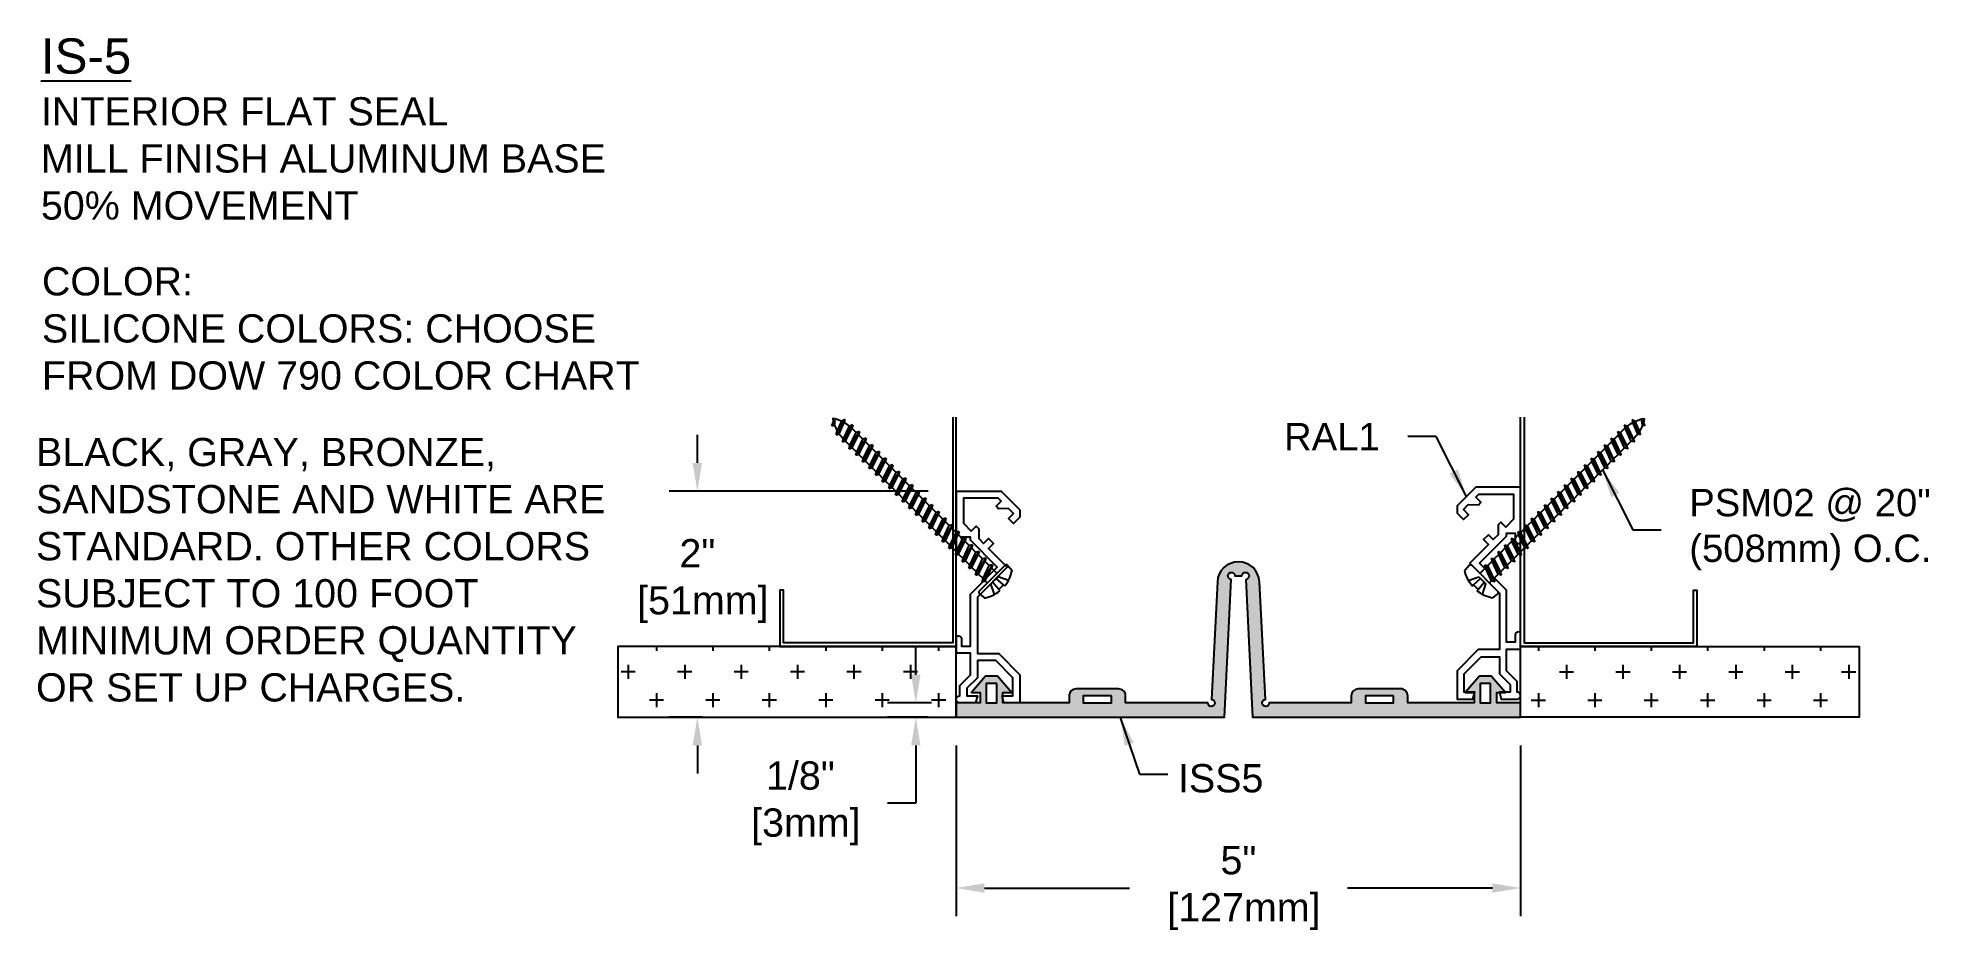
# Model space of a CAD drawing. Header units: inches. Extents: x -5.5 to 11.3, y 3.1 to 11.
import ezdxf

# ---------------------------------------------------------------- set-up
doc = ezdxf.new("R2010")
doc.units = ezdxf.units.IN
doc.header["$MEASUREMENT"] = 0
for name, color, linetype in [('Anchors', 4, 'Continuous'), ('Conditions', 1, 'Continuous'), ('Dimensions', 3, 'Continuous'), ('Fillers', 2, 'Continuous'), ('Metals', 7, 'Continuous'), ('TEXT', 2, 'Continuous')]:
    doc.layers.add(name, color=color, linetype=linetype)
doc.styles.add('ARIAL', font='arial.ttf')
doc.dimstyles.new('Arial', dxfattribs={"dimtxt": 0.25, "dimasz": 0.25, "dimexe": 0.25, "dimexo": 0.25, "dimgap": 0.25, "dimtad": 0, "dimtih": 1, "dimtoh": 1, "dimdec": 4, "dimzin": 3, "dimdsep": 46, "dimlunit": 4, "dimtxsty": 'ARIAL', "dimcen": 0.25, "dimadec": 0, "dimazin": 0, "dimtfac": 1, "dimtdec": 4, "dimtofl": 0, "dimtmove": 0, "dimatfit": 3, "dimfxl": 0, "dimfrac": 2, "dimtolj": 1, "dimtzin": 0, "dimarcsym": 0})

# ---------------------------------------------------------------- blocks, each defined once
blk = doc.blocks.new('A$CB0F2')
blk.add_lwpolyline([(0.029, 0.002, -0.958439), (0.032, 0.064), (0.032, 0.158), (0.125, 0.251), (0.125, 0.442), (0.001, 0.442), (0.001, 0.597), (0.017, 0.597, -0.414214), (0.048, 0.566), (0.048, 0.504), (0.125, 0.504), (0.125, 0.965), (0.364, 1.204), (0.125, 1.444), (0.125, 1.471), (0.048, 1.471), (0.048, 1.409, -0.414214), (0.017, 1.378), (0.001, 1.378), (0.001, 1.877), (0.397, 1.877), (0.564, 1.711), (0.564, 1.647), (0.507, 1.59), (0.463, 1.634), (0.508, 1.679), (0.464, 1.723), (0.375, 1.722), (0.354, 1.744), (0.398, 1.788), (0.371, 1.815), (0.063, 1.815), (0.063, 1.594), (0.133, 1.523), (0.177, 1.567), (0.199, 1.545), (0.199, 1.457), (0.243, 1.414), (0.286, 1.457), (0.33, 1.414), (0.286, 1.37), (0.452, 1.204), (0.187, 0.939), (0.187, 0.439), (0.377, 0.439), (0.564, 0.252), (0.564, 0.002), (0.423, 0.002), (0.407, 0.064), (0.502, 0.064), (0.502, 0.226), (0.351, 0.377), (0.187, 0.377), (0.187, 0.225), (0.094, 0.132), (0.094, 0.064), (0.189, 0.064), (0.172, 0.002), (0.029, 0.002)], format="xyb")
blk = doc.blocks.new('ral1')
blk.add_blockref('A$CB0F2', (-0.029, -0.002))
blk = doc.blocks.new('*D6')
at = {"layer": 'Defpoints', "color": 0}
for p in [(2.63, 4.978), (7.63, 4.978), (2.63, 3.465)]:
    blk.add_point(p, dxfattribs=at)
at = {"layer": 'Dimensions', "color": 0, "lineweight": -2}
for p, q in [((2.63, 4.728), (2.63, 3.215)), ((7.63, 4.728), (7.63, 3.215)), ((2.88, 3.465), (4.164, 3.465)), ((7.38, 3.465), (6.097, 3.465))]:
    blk.add_line(p, q, dxfattribs=at)
at = {"layer": 'Dimensions', "color": 0}
for points in [[(2.88, 3.506), (2.88, 3.423), (2.63, 3.465)], [(7.38, 3.506), (7.38, 3.423), (7.63, 3.465)]]:
    blk.add_solid(points, dxfattribs=at)
at = {"layer": 'Dimensions', "color": 0, "insert": (5.13, 3.465), "char_height": 0.25, "attachment_point": 5, "style": 'ARIAL'}
blk.add_mtext('\\A1;5"\\P [127mm]', dxfattribs=at)
blk = doc.blocks.new('*D7')
at = {"layer": 'Defpoints', "color": 0}
for p in [(2.63, 6.978), (0.336, 4.978), (0.63, 4.978)]:
    blk.add_point(p, dxfattribs=at)
at = {"layer": 'Dimensions', "color": 0, "lineweight": -2}
for p, q in [((0.336, 7.228), (0.336, 7.478)), ((2.38, 6.978), (0.086, 6.978)), ((0.38, 4.978), (0.086, 4.978)), ((0.336, 4.728), (0.336, 4.478))]:
    blk.add_line(p, q, dxfattribs=at)
at = {"layer": 'Dimensions', "color": 0}
for points in [[(0.294, 7.228), (0.377, 7.228), (0.336, 6.978)], [(0.294, 4.728), (0.377, 4.728), (0.336, 4.978)]]:
    blk.add_solid(points, dxfattribs=at)
at = {"layer": 'Dimensions', "color": 0, "insert": (0.336, 6.183), "char_height": 0.25, "attachment_point": 5, "style": 'ARIAL'}
blk.add_mtext('\\A1;2"\\P [51mm]', dxfattribs=at)
blk = doc.blocks.new('*D8')
at = {"layer": 'Defpoints', "color": 0}
for p in [(2.659, 5.103), (2.271, 4.978), (2.63, 4.978)]:
    blk.add_point(p, dxfattribs=at)
at = {"layer": 'Dimensions', "color": 0, "lineweight": -2}
for p, q in [((2.271, 5.353), (2.271, 5.603)), ((2.409, 5.103), (2.021, 5.103)), ((2.38, 4.978), (2.021, 4.978)), ((2.271, 4.728), (2.271, 4.215)), ((2.271, 4.215), (2.021, 4.215))]:
    blk.add_line(p, q, dxfattribs=at)
at = {"layer": 'Dimensions', "color": 0}
for points in [[(2.23, 5.353), (2.313, 5.353), (2.271, 5.103)], [(2.23, 4.728), (2.313, 4.728), (2.271, 4.978)]]:
    blk.add_solid(points, dxfattribs=at)
at = {"layer": 'Dimensions', "color": 0, "insert": (1.249, 4.215), "char_height": 0.25, "attachment_point": 5, "style": 'ARIAL'}
blk.add_mtext('\\A1;1/8"\\P [3mm]', dxfattribs=at)
blk = doc.blocks.new('PSM02')
for p, q in [((-0.177, 0.017), (-0.172, 0.077)), ((-0.162, 0), (0.162, 0)), ((-0.089, 0.116), (-0.044, 0.028)), ((-0.06, -0.069), (-0.06, 0)), ((-0.044, 0.028), (0.044, 0.028)), ((-0.032, 0.127), (-0.03, 0.111)), ((-0.03, 0.111), (0.03, 0.111)), ((-0.03, 0.111), (-0.023, 0.028)), ((0.03, 0.111), (0.023, 0.028)), ((0.032, 0.127), (0.03, 0.111)), ((0.089, 0.116), (0.044, 0.028)), ((0.06, -0.027), (0.06, 0)), ((0.177, 0.017), (0.172, 0.077)), ((-0.086, -0.083), (0.086, -0.042)), ((-0.086, -0.083), (-0.06, -0.069)), ((-0.086, -0.083), (-0.06, -0.098)), ((-0.086, -0.167), (0.086, -0.125)), ((-0.086, -0.167), (-0.06, -0.152)), ((-0.086, -0.167), (-0.06, -0.181)), ((0.06, -0.027), (-0.06, -0.069)), ((0.06, -0.056), (-0.06, -0.098)), ((-0.06, -0.152), (-0.06, -0.098)), ((0.06, -0.111), (-0.06, -0.152)), ((0.06, -0.139), (-0.06, -0.181)), ((0.086, -0.042), (0.06, -0.027)), ((0.086, -0.042), (0.06, -0.056)), ((0.06, -0.111), (0.06, -0.056)), ((0.086, -0.125), (0.06, -0.111)), ((0.086, -0.125), (0.06, -0.139)), ((0.06, -0.194), (0.06, -0.139)), ((-0.086, -0.25), (0.086, -0.208)), ((-0.086, -0.25), (-0.06, -0.236)), ((-0.086, -0.25), (-0.06, -0.264)), ((-0.086, -0.333), (0.086, -0.292)), ((-0.086, -0.333), (-0.06, -0.319)), ((-0.086, -0.333), (-0.06, -0.348)), ((-0.06, -0.236), (-0.06, -0.181)), ((0.06, -0.194), (-0.06, -0.236)), ((0.06, -0.223), (-0.06, -0.264)), ((-0.06, -0.319), (-0.06, -0.264)), ((0.06, -0.277), (-0.06, -0.319)), ((0.06, -0.306), (-0.06, -0.348)), ((0.086, -0.208), (0.06, -0.194)), ((0.086, -0.208), (0.06, -0.223)), ((0.06, -0.277), (0.06, -0.223)), ((0.086, -0.292), (0.06, -0.277)), ((0.086, -0.292), (0.06, -0.306)), ((0.06, -0.361), (0.06, -0.306)), ((-0.086, -0.417), (0.086, -0.375)), ((-0.086, -0.417), (-0.06, -0.402)), ((-0.086, -0.417), (-0.06, -0.431)), ((-0.086, -0.5), (0.086, -0.458)), ((-0.086, -0.5), (-0.06, -0.486)), ((-0.086, -0.5), (-0.06, -0.514)), ((-0.06, -0.402), (-0.06, -0.348)), ((0.06, -0.361), (-0.06, -0.402)), ((0.06, -0.389), (-0.06, -0.431)), ((-0.06, -0.486), (-0.06, -0.431)), ((0.06, -0.444), (-0.06, -0.486)), ((0.06, -0.473), (-0.06, -0.514)), ((0.086, -0.375), (0.06, -0.361)), ((0.086, -0.375), (0.06, -0.389)), ((0.06, -0.444), (0.06, -0.389)), ((0.086, -0.458), (0.06, -0.444)), ((0.086, -0.458), (0.06, -0.473)), ((0.06, -0.527), (0.06, -0.473)), ((-0.086, -0.583), (0.086, -0.542)), ((-0.086, -0.583), (-0.06, -0.569)), ((-0.086, -0.583), (-0.06, -0.598)), ((-0.086, -0.667), (0.086, -0.625)), ((-0.086, -0.667), (-0.06, -0.652)), ((-0.086, -0.667), (-0.06, -0.681)), ((-0.06, -0.569), (-0.06, -0.514)), ((0.06, -0.527), (-0.06, -0.569)), ((0.06, -0.556), (-0.06, -0.598)), ((-0.06, -0.652), (-0.06, -0.598)), ((0.06, -0.611), (-0.06, -0.652)), ((0.06, -0.639), (-0.06, -0.681)), ((0.086, -0.542), (0.06, -0.527)), ((0.086, -0.542), (0.06, -0.556)), ((0.06, -0.611), (0.06, -0.556)), ((0.086, -0.625), (0.06, -0.611)), ((0.086, -0.625), (0.06, -0.639)), ((0.06, -0.694), (0.06, -0.639)), ((-0.086, -0.75), (0.086, -0.708)), ((-0.086, -0.75), (-0.06, -0.736)), ((-0.086, -0.75), (-0.06, -0.764)), ((-0.086, -0.833), (0.086, -0.792)), ((-0.086, -0.833), (-0.06, -0.819)), ((-0.086, -0.833), (-0.06, -0.848)), ((-0.06, -0.736), (-0.06, -0.681)), ((0.06, -0.694), (-0.06, -0.736)), ((0.06, -0.723), (-0.06, -0.764)), ((-0.06, -0.819), (-0.06, -0.764)), ((0.06, -0.777), (-0.06, -0.819)), ((0.06, -0.806), (-0.06, -0.848)), ((0.086, -0.708), (0.06, -0.694)), ((0.086, -0.708), (0.06, -0.723)), ((0.06, -0.777), (0.06, -0.723)), ((0.086, -0.792), (0.06, -0.777)), ((0.086, -0.792), (0.06, -0.806)), ((0.06, -0.861), (0.06, -0.806)), ((-0.086, -0.917), (0.086, -0.875)), ((-0.086, -0.917), (-0.06, -0.902)), ((-0.086, -0.917), (-0.06, -0.931)), ((-0.086, -1), (0.086, -0.958)), ((-0.086, -1), (-0.06, -0.986)), ((-0.086, -1), (-0.06, -1.014)), ((-0.06, -0.902), (-0.06, -0.848)), ((0.06, -0.861), (-0.06, -0.902)), ((0.06, -0.889), (-0.06, -0.931)), ((-0.06, -0.986), (-0.06, -0.931)), ((0.06, -0.944), (-0.06, -0.986)), ((0.06, -0.973), (-0.06, -1.014)), ((0.086, -0.875), (0.06, -0.861)), ((0.086, -0.875), (0.06, -0.889)), ((0.06, -0.944), (0.06, -0.889)), ((0.086, -0.958), (0.06, -0.944)), ((0.086, -0.958), (0.06, -0.973)), ((0.06, -1.027), (0.06, -0.973)), ((-0.086, -1.083), (0.086, -1.042)), ((-0.086, -1.083), (-0.06, -1.069)), ((-0.086, -1.083), (-0.06, -1.098)), ((-0.086, -1.167), (0.086, -1.125)), ((-0.086, -1.167), (-0.06, -1.152)), ((-0.086, -1.167), (-0.06, -1.181)), ((-0.06, -1.069), (-0.06, -1.014)), ((0.06, -1.027), (-0.06, -1.069)), ((0.06, -1.056), (-0.06, -1.098)), ((-0.06, -1.152), (-0.06, -1.098)), ((0.06, -1.111), (-0.06, -1.152)), ((0.06, -1.139), (-0.06, -1.181)), ((0.086, -1.042), (0.06, -1.027)), ((0.086, -1.042), (0.06, -1.056)), ((0.06, -1.111), (0.06, -1.056)), ((0.086, -1.125), (0.06, -1.111)), ((0.086, -1.125), (0.06, -1.139)), ((0.06, -1.194), (0.06, -1.139)), ((-0.086, -1.25), (0.086, -1.208)), ((-0.086, -1.25), (-0.06, -1.236)), ((-0.086, -1.25), (-0.06, -1.264)), ((-0.086, -1.333), (0.086, -1.292)), ((-0.086, -1.333), (-0.06, -1.319)), ((-0.086, -1.333), (-0.06, -1.348)), ((-0.06, -1.236), (-0.06, -1.181)), ((0.06, -1.194), (-0.06, -1.236)), ((0.06, -1.223), (-0.06, -1.264)), ((-0.06, -1.319), (-0.06, -1.264)), ((0.06, -1.277), (-0.06, -1.319)), ((0.06, -1.306), (-0.06, -1.348)), ((0.086, -1.208), (0.06, -1.194)), ((0.086, -1.208), (0.06, -1.223)), ((0.06, -1.277), (0.06, -1.223)), ((0.086, -1.292), (0.06, -1.277)), ((0.086, -1.292), (0.06, -1.306)), ((0.06, -1.361), (0.06, -1.306)), ((-0.086, -1.417), (0.086, -1.375)), ((-0.086, -1.417), (-0.06, -1.402)), ((-0.086, -1.417), (-0.06, -1.431)), ((-0.086, -1.5), (0.086, -1.458)), ((-0.086, -1.5), (-0.06, -1.486)), ((-0.086, -1.5), (-0.06, -1.514)), ((-0.06, -1.402), (-0.06, -1.348)), ((0.06, -1.361), (-0.06, -1.402)), ((0.06, -1.389), (-0.06, -1.431)), ((-0.06, -1.486), (-0.06, -1.431)), ((0.06, -1.444), (-0.06, -1.486)), ((0.06, -1.473), (-0.06, -1.514)), ((0.086, -1.375), (0.06, -1.361)), ((0.086, -1.375), (0.06, -1.389)), ((0.06, -1.444), (0.06, -1.389)), ((0.086, -1.458), (0.06, -1.444)), ((0.086, -1.458), (0.06, -1.473)), ((0.06, -1.527), (0.06, -1.473)), ((-0.086, -1.583), (0.086, -1.542)), ((-0.086, -1.583), (-0.06, -1.569)), ((-0.086, -1.583), (-0.06, -1.598)), ((-0.086, -1.667), (0.086, -1.625)), ((-0.086, -1.667), (-0.06, -1.652)), ((-0.086, -1.667), (-0.06, -1.681)), ((-0.06, -1.569), (-0.06, -1.514)), ((0.06, -1.527), (-0.06, -1.569)), ((0.06, -1.556), (-0.06, -1.598)), ((-0.06, -1.652), (-0.06, -1.598)), ((0.06, -1.611), (-0.06, -1.652)), ((0.06, -1.639), (-0.06, -1.681)), ((0.086, -1.542), (0.06, -1.527)), ((0.086, -1.542), (0.06, -1.556)), ((0.06, -1.611), (0.06, -1.556)), ((0.086, -1.625), (0.06, -1.611)), ((0.086, -1.625), (0.06, -1.639)), ((0.06, -1.694), (0.06, -1.639)), ((-0.086, -1.75), (0.086, -1.708)), ((-0.086, -1.75), (-0.06, -1.736)), ((-0.086, -1.75), (-0.06, -1.764)), ((-0.086, -1.833), (0.086, -1.792)), ((-0.086, -1.833), (-0.06, -1.819)), ((-0.086, -1.833), (-0.058, -1.847)), ((-0.06, -1.736), (-0.06, -1.681)), ((0.06, -1.694), (-0.06, -1.736)), ((0.06, -1.723), (-0.06, -1.764)), ((-0.06, -1.81), (-0.06, -1.764)), ((0.06, -1.777), (-0.06, -1.819)), ((0.06, -1.806), (-0.058, -1.847)), ((0.086, -1.708), (0.06, -1.694)), ((0.086, -1.708), (0.06, -1.723)), ((0.06, -1.723), (0.06, -1.777)), ((0.086, -1.792), (0.06, -1.777)), ((0.086, -1.792), (0.06, -1.806)), ((0.06, -1.806), (0.06, -1.81)), ((-0.069, -1.917), (0.079, -1.875)), ((-0.069, -1.917), (-0.047, -1.902)), ((-0.069, -1.917), (-0.039, -1.926)), ((0.056, -1.862), (-0.047, -1.902)), ((0.05, -1.892), (-0.039, -1.926)), ((0.03, -1.947), (-0.004, -1.972)), ((-0.004, -1.972), (0.051, -1.958)), ((0.017, -1.973), (-0.004, -1.972)), ((0.051, -1.958), (0.017, -1.973)), ((0.051, -1.958), (0.03, -1.947)), ((0.079, -1.875), (0.05, -1.892)), ((0.079, -1.875), (0.056, -1.862))]:
    blk.add_line(p, q)
for centre, radius, start, end in [((-0.162, 0.016), 0.016, 175, 270), ((0, -0.185), 0.313, 95.8447, 123.323), ((0, -0.185), 0.313, 56.677, 84.1553), ((0.162, 0.016), 0.016, 270, 5), ((0.27, -1.81), 0.33, 180, 181.4809), ((-0.27, -1.81), 0.33, 350.9871, 0), ((0.27, -1.81), 0.33, 186.3809, 196.1333), ((0.27, -1.81), 0.33, 200.6129, 215.118), ((-0.27, -1.81), 0.33, 324.882, 330.5326), ((-0.27, -1.81), 0.33, 335.5566, 345.5871)]:
    blk.add_arc(centre, radius, start, end)
blk = doc.blocks.new('ISS5')
h = blk.add_hatch(color=256)
h.dxf.hatch_style = 1
h.paths.add_polyline_path([(2.436, 1.219, -2.331421), (2.469, 1.25), (2.531, 1.25, -2.331421), (2.564, 1.219), (2.625, 0), (5, 0), (5, 0.125), (4.788, 0.125), (4.788, 0.218), (4.865, 0.218), (4.74, 0.363), (4.635, 0.363), (4.51, 0.218), (4.588, 0.218), (4.588, 0.125), (4, 0.125), (4, 0.187, 0.414214), (3.937, 0.25), (3.562, 0.25, 0.414214), (3.5, 0.187), (3.5, 0.125), (2.772, 0.125, -2.331421), (2.739, 0.156), (2.687, 1.197, 0.951249), (2.313, 1.197), (2.261, 0.156, -2.331421), (2.228, 0.125), (1.5, 0.125), (1.5, 0.187, 0.414214), (1.438, 0.25), (1.062, 0.25, 0.414214), (1, 0.187), (1, 0.125), (0.413, 0.125), (0.413, 0.218), (0.49, 0.218), (0.365, 0.363), (0.26, 0.363), (0.135, 0.218), (0.212, 0.218), (0.212, 0.125), (0, 0.125), (0, 0), (2.375, 0)])
h.paths.add_polyline_path([(1.375, 0.187), (1.375, 0.125), (1.125, 0.125), (1.125, 0.187)], flags=16)
h.paths.add_polyline_path([(3.625, 0.187), (3.875, 0.187), (3.875, 0.125), (3.625, 0.125)], flags=16)
h.paths.add_polyline_path([(0.359, 0.297), (0.359, 0.125), (0.266, 0.125), (0.266, 0.297)], flags=16)
h.paths.add_polyline_path([(4.641, 0.297), (4.734, 0.297), (4.734, 0.125), (4.641, 0.125)], flags=16)
blk.add_lwpolyline([(2.564, 1.219), (2.625, 0), (5, 0), (5, 0.125), (4.788, 0.125), (4.788, 0.218), (4.865, 0.218), (4.74, 0.363), (4.635, 0.363), (4.51, 0.218), (4.588, 0.218), (4.588, 0.125), (4, 0.125), (4, 0.187, 0.414214), (3.937, 0.25), (3.562, 0.25, 0.414214), (3.5, 0.187), (3.5, 0.125), (2.772, 0.125, -2.331421), (2.739, 0.156), (2.687, 1.197, 0.951249), (2.313, 1.197), (2.261, 0.156, -2.331421), (2.228, 0.125), (1.5, 0.125), (1.5, 0.187, 0.414214), (1.438, 0.25), (1.062, 0.25, 0.414214), (1, 0.187), (1, 0.125), (0.413, 0.125), (0.413, 0.218), (0.49, 0.218), (0.365, 0.363), (0.26, 0.363), (0.135, 0.218), (0.212, 0.218), (0.212, 0.125), (0, 0.125), (0, 0), (2.375, 0), (2.436, 1.219, -2.331421), (2.469, 1.25), (2.531, 1.25, -2.331421)], format="xyb", close=True)
for points in [[(0.359, 0.297), (0.266, 0.297), (0.266, 0.125), (0.359, 0.125)], [(1.375, 0.187), (1.125, 0.187), (1.125, 0.125), (1.375, 0.125)], [(3.875, 0.187), (3.625, 0.187), (3.625, 0.125), (3.875, 0.125)], [(4.734, 0.297), (4.641, 0.297), (4.641, 0.125), (4.734, 0.125)]]:
    blk.add_lwpolyline(points, close=True)

msp = doc.modelspace()

# ---------------------------------------------------------------- hatches: boundary and pattern name
at = {"layer": 'Conditions'}
h = msp.add_hatch(dxfattribs=at)
h.set_pattern_fill('CROSS', color=256, style=0)
h.set_pattern_definition([(180, (8.53583, 10.12782), (-0.25, -0.25), [0.125, -0.375]), (270, (8.47333, 10.19032), (0.25, -0.25), [0.125, -0.375])])
h.paths.add_polyline_path([(-0.36978, 4.97819), (2.63022, 4.97819), (2.63022, 5.07819), (2.63022, 5.60319), (1.06772, 5.60319), (-0.36978, 5.60319)])
h = msp.add_hatch(dxfattribs=at)
h.set_pattern_fill('CROSS', color=256, style=0)
h.set_pattern_definition([(7e-15, (1.7246, 10.12782), (0.25, -0.25), [0.125, -0.375]), (270, (1.7871, 10.19032), (-0.25, -0.25), [0.125, -0.375])])
h.paths.add_polyline_path([(10.63022, 4.97819), (7.63022, 4.97819), (7.63022, 5.07819), (7.63022, 5.60319), (9.19272, 5.60319), (10.63022, 5.60319)])

# ---------------------------------------------------------------- linework, layer by layer
for points in [[(2.59897, 7.63444), (2.59897, 5.63444), (1.09897, 5.63444), (1.09897, 6.10319), (1.06772, 6.10319), (1.06772, 5.60319), (2.63022, 5.60319), (2.63022, 7.63444)], [(7.66147, 7.63444), (7.66147, 5.63444), (9.16147, 5.63444), (9.16147, 6.10319), (9.19272, 6.10319), (9.19272, 5.60319), (7.63022, 5.60319), (7.63022, 7.63444)], [(2.63022, 5.60319), (-0.36978, 5.60319), (-0.36978, 4.97819), (2.63022, 4.97819), (2.63022, 5.60319)], [(7.63022, 5.60319), (10.63022, 5.60319), (10.63022, 4.97819), (7.63022, 4.97819), (7.63022, 5.60319)]]:
    msp.add_lwpolyline(points, dxfattribs=at)

# ---------------------------------------------------------------- block references
at = {"layer": 'Anchors', "rotation": 225}
msp.add_blockref('PSM02', (2.9488, 6.20778), dxfattribs=at)
at = {"layer": 'Anchors', "xscale": -1, "rotation": 135.0000000000001}
msp.add_blockref('PSM02', (7.31164, 6.20778), dxfattribs=at)
at = {"layer": 'Fillers'}
msp.add_blockref('ISS5', (2.63022, 4.97819), dxfattribs=at)
at = {"layer": 'Metals'}
msp.add_blockref('ral1', (2.65858, 5.10319), dxfattribs=at)
at = {"layer": 'Metals', "xscale": -1}
msp.add_blockref('ral1', (7.60186, 5.13819), dxfattribs=at)

# ---------------------------------------------------------------- texts
at = {"layer": 'TEXT', "attachment_point": 1, "style": 'ARIAL'}
for s, insert, char_height, width in [('{\\LIS-5\\P\\H0.8x;\\lINTERIOR FLAT SEAL\\PMILL FINISH ALUMINUM BASE\\P50% MOVEMENT}', (-5.48043, 10.98731), 0.3125, 5.875), ('COLOR:{\\L                             \\~\\P}SILICONE COLORS: CHOOSE FROM DOW 790 COLOR CHART', (-5.4715, 8.96141), 0.25, 5.6796558), ('BLACK, GRAY, BRONZE, SANDSTONE AND WHITE ARE STANDARD. OTHER COLORS SUBJECT TO 100 FOOT  MINIMUM ORDER QUANTITY OR SET UP CHARGES.', (-5.52369, 7.45001), 0.25, 5.0935764)]:
    msp.add_mtext(s, dxfattribs=dict(at, insert=insert, char_height=char_height, width=width))
at = {"layer": 'TEXT', "style": 'ARIAL'}
for s, insert, char_height, attachment_point in [('\\A1;RAL1', (6.38167, 7.34038), 0.2425, 9), ('PSM02 @ 20"\\P(508mm) O.C.', (9.12468, 6.99869), 0.2425, 1), ('ISS5', (4.59421, 4.56175), 0.25, 1)]:
    msp.add_mtext(s, dxfattribs=dict(at, insert=insert, char_height=char_height, attachment_point=attachment_point))

# ---------------------------------------------------------------- dimensions: what is measured, and where the dimension line sits
at = {"layer": 'Dimensions'}
for base, p1, p2, picture, middle in [((0.33566, 4.97819), (2.63022, 6.97819), (0.63022, 4.97819), '*D7', (0.33566, 6.183)), ((2.2715, 4.97819), (2.65859, 5.10331), (2.63022, 4.97819), '*D8', (1.24924, 4.21525))]:
    dim = msp.add_linear_dim(base=base, p1=p1, p2=p2, angle=90, dimstyle='Arial', override={"dimpost": '\\X'}, dxfattribs=at)
    dim.commit()
    dim.dimension.update_dxf_attribs({"geometry": picture, "text_midpoint": middle, "dimtype": 160})
dim = msp.add_linear_dim(base=(2.63022, 3.46472), p1=(7.63022, 4.97819), p2=(2.63022, 4.97819), dimstyle='Arial', override={"dimpost": '\\X'}, dxfattribs=at)
dim.commit()
dim.dimension.update_dxf_attribs({"geometry": '*D6', "text_midpoint": (5.13022, 3.46472), "dimtype": 160})

# ---------------------------------------------------------------- leaders
at = {"layer": 'TEXT'}
for points in [[(7.15055, 6.92986), (6.88167, 7.46163), (6.63167, 7.46163)], [(8.3558, 7.16708), (8.62468, 6.63532), (8.87468, 6.63532)]]:
    msp.add_leader(points, dimstyle='Arial', override={"dimgap": 0.25}, dxfattribs=at)
msp.add_leader([(4.0822, 4.97548), (4.25421, 4.47175), (4.50421, 4.47175)], dimstyle='Arial', dxfattribs=at)

doc.saveas('drawing.dxf')
